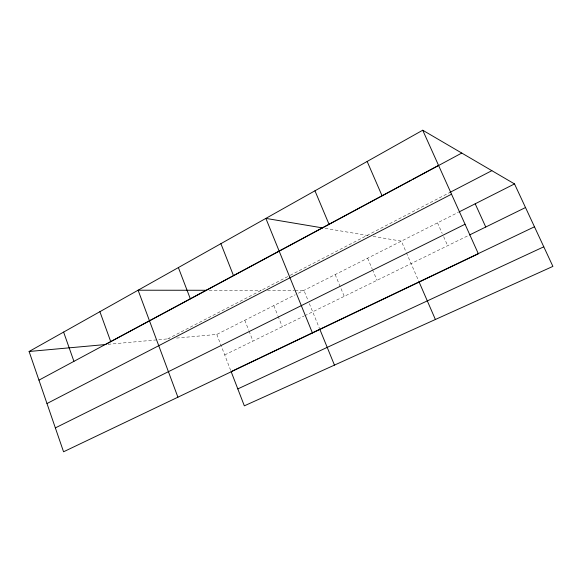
<?xml version="1.0" encoding="UTF-8"?>
<svg xmlns="http://www.w3.org/2000/svg" width="582" height="582" viewBox="0 0 582 582"><rect width="100%" height="100%" fill="white"/><g stroke="black" fill="none" stroke-linecap="round" stroke-linejoin="round"><path stroke-width="0.44" stroke-dasharray="2.91 2.18" d="M167.711 338.884L289.436 275.715M290.236 275.293L449.922 192.424M176.586 338.077L216.795 334.424L295.212 294.783M298.384 293.183L458.354 212.306M224.703 354.925L303.884 316.128M304.684 315.735L468.736 235.361M108.07 344.304L169.486 338.724M209.12 290.28L261.26 290.331M267.545 290.338L294.252 290.367M295.132 290.367L303.928 290.374L307.973 300.268M325.127 228.34L368.85 235.674M373.149 236.394L401.347 241.13L406.047 251.948M437.504 222.848L442.218 233.455M443.666 236.714L447.653 245.691M406.403 252.777L419.055 281.892M367.62 258.175L372.153 268.826M372.495 269.648L377.027 280.291M335.174 274.58L344.246 296.354M309.318 303.571L319.816 329.267M273.824 305.594L277.73 315.342M278.058 316.157L282.285 326.713M244.804 320.267L248.725 330.256M249.052 331.085L252.974 341.074M216.795 334.424L231.134 371.607"/><path stroke-width="0.87" d="M422.721 130.222L478.36 253.803L63.554 451.778L29.1 351.484L422.721 130.222L514.517 183.919L552.9 266.389L244.331 405.836L231.134 371.607L258.815 358.388M38.95 380.148L438.559 165.39M411.227 180.216L105.4 344.551L29.1 351.484M412.827 179.358L461.759 153.059M449.922 192.424L491.855 170.664M46.982 403.544L451.516 194.184M459.162 211.899L514.517 183.919M55.348 427.894L465.054 224.237M469.543 234.968L525.51 207.541M259.623 358.003L319.816 329.267L334.454 365.11M320.631 328.881L534.472 226.791M237.805 388.914L543.784 246.804M206.399 290.28L138.101 290.214L177.91 397.2M322.486 227.897L265.865 218.395L312.439 332.991M475.196 203.795L485.759 227.024M367.155 161.461L382.054 195.756M419.055 281.892L435.387 319.496M314.964 190.794L329.019 224.259M220.898 243.669L233.491 275.599M178.383 267.575L190.329 298.792M99.9 311.69L110.718 341.576M63.613 332.082L73.929 361.349"/></g></svg>
